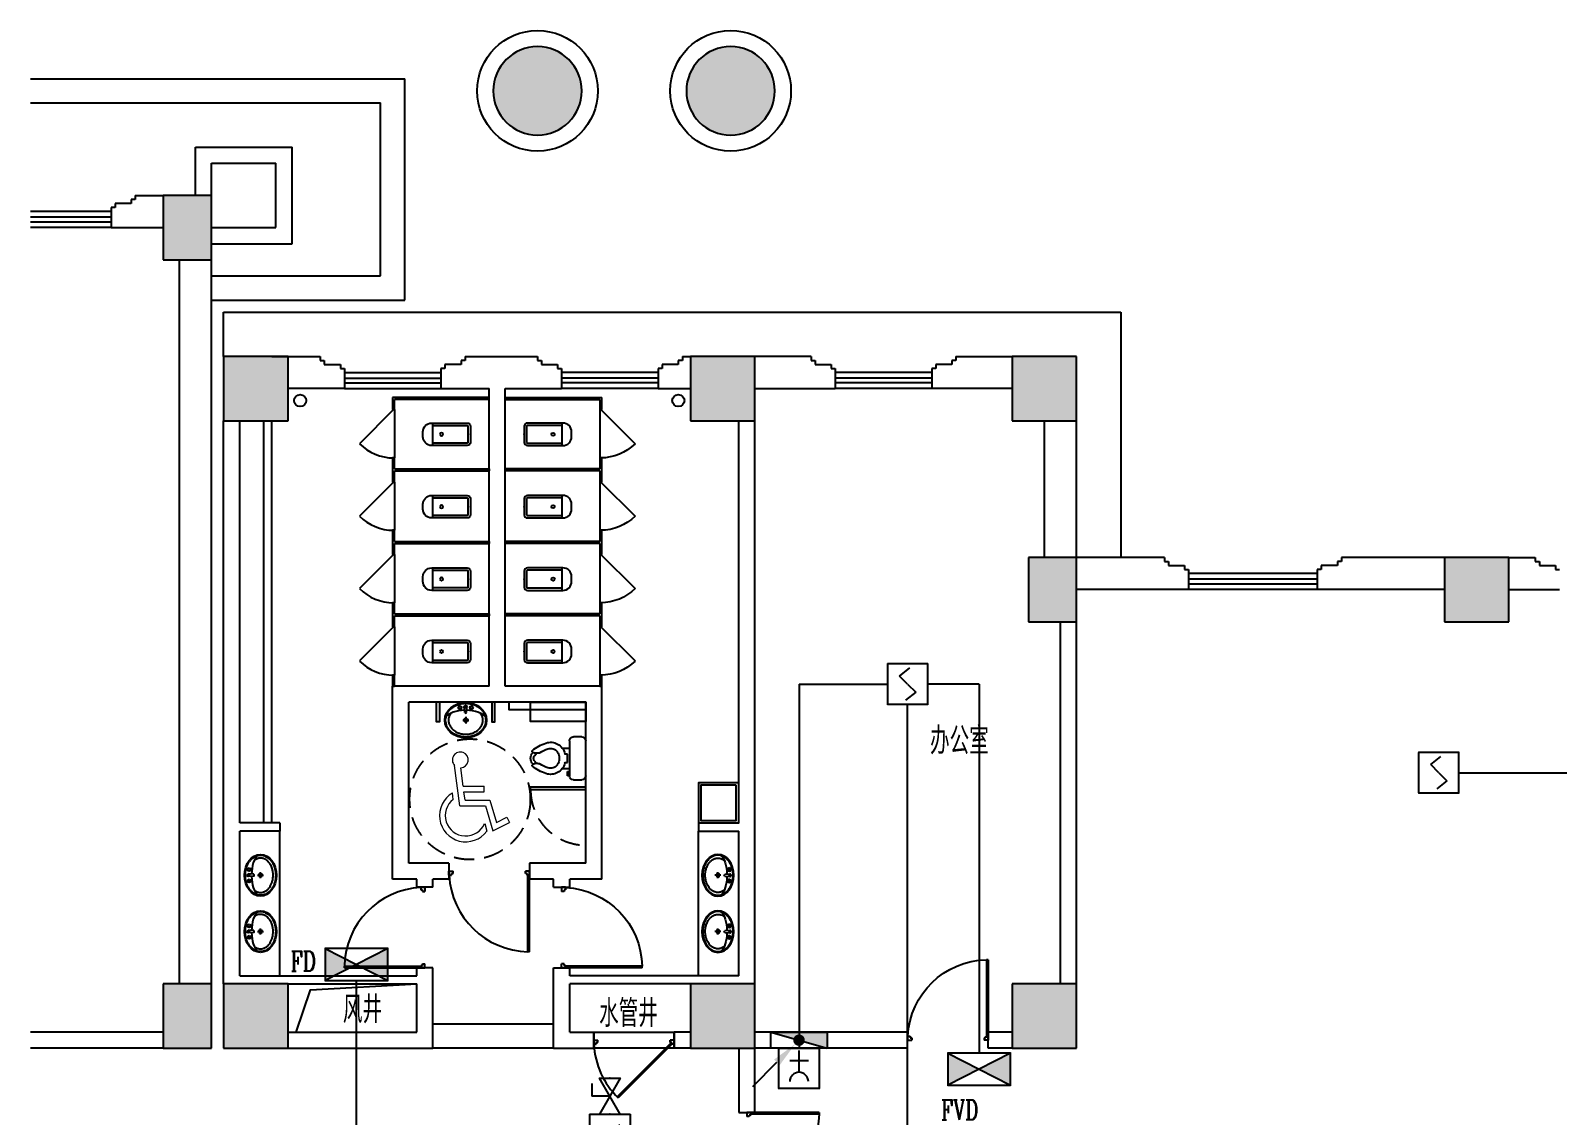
# Model space of a CAD drawing. Extents: x 190999 to 918899, y -200814 to 215286.
# Drawn here: x 686949 to 705924, y -107632 to -94146 of the extents above; entities that cross this region are included whole.
import ezdxf

# ---------------------------------------------------------------- set-up
doc = ezdxf.new("R2010")
doc.units = 0
doc.header["$LTSCALE"] = 1000
doc.header["$MEASUREMENT"] = 0
doc.linetypes.add('CONTINOUS', pattern=[0])
doc.linetypes.add('HIDDEN', pattern=[0.375, 0.25, -0.125])
for name, color, linetype in [('00-EQUIP', 3, 'Continuous'), ('00-LWIRE', 4, 'Continuous'), ('00-WIRE-4', 6, 'Continuous'), ('A-Lvtry', 250, 'Continuous'), ('A-卫生间', 250, 'Continuous'), ('A-墙线', 2, 'Continuous'), ('A-外包装修', 250, 'Continuous'), ('A-外窗', 145, 'Continuous'), ('A-门', 167, 'Continuous'), ('COLUMN', 2, 'Continuous'), ('EQUIP_消火栓', 1, 'Continuous'), ('PUB_HATCH', 250, 'Continuous'), ('房间名称', 7, 'Continuous'), ('暖通-风-说明', 3, 'Continuous'), ('洞口线', 165, 'Continuous'), ('雨水管', 151, 'Continuous')]:
    doc.layers.add(name, color=color, linetype=linetype)
doc.layers.add('1-3残疾人坐席', color=10, linetype='Continuous', lineweight=9)
doc.styles.add('_TCH_DIM', font='SIMPLEX', dxfattribs={"bigfont": 'GBCBIG'})
doc.styles.add('ATT', font='txt')
doc.styles.add('HZ-ZGBZ', font='romanc.shx', dxfattribs={"width": 0.65})
doc.styles.get("Standard").update_dxf_attribs({"font": 'simhei.ttf'})

# ---------------------------------------------------------------- blocks, each defined once
blk = doc.blocks.new('m1800')
at = {"layer": 'A-墙线'}
for p, q in [((-900, -100), (-900, 100)), ((900, -100), (900, 100))]:
    blk.add_line(p, q, dxfattribs=at)
at = {"layer": 'A-门'}
for p, q in [((-900, 900), (-900, 0)), ((-900, 900), (-880, 900)), ((-880, 900), (-880, 50)), ((880, 900), (880, 50)), ((900, 900), (880, 900)), ((900, 900), (900, 0)), ((-900, 50), (-870, 50)), ((-900, 0), (-850, 0)), ((-870, 50), (-870, 30)), ((-870, 30), (-850, 30)), ((-850, 30), (-850, 0)), ((850, 30), (850, 0)), ((870, 30), (850, 30)), ((900, 0), (850, 0)), ((870, 50), (870, 30)), ((900, 50), (870, 50))]:
    blk.add_line(p, q, dxfattribs=at)
for centre, start, end in [((-900, 0), 0, 88.7267), ((900, 0), 91.2733, 180)]:
    blk.add_arc(centre, 900, start, end, dxfattribs=at)
blk = doc.blocks.new('m1000')
at = {"layer": 'A-墙线'}
for p, q in [((0, 0), (0, 200)), ((1000, 0), (1000, 200))]:
    blk.add_line(p, q, dxfattribs=at)
at = {"layer": 'A-门'}
for p, q in [((0, 1100), (0, 100)), ((0, 1100), (20, 1100)), ((20, 1100), (20, 150)), ((0, 150), (30, 150)), ((0, 100), (50, 100)), ((30, 150), (30, 130)), ((30, 130), (50, 130)), ((50, 130), (50, 100)), ((950, 130), (950, 100)), ((970, 130), (950, 130)), ((1000, 100), (950, 100)), ((970, 150), (970, 130)), ((1000, 150), (970, 150)), ((1000, 150), (1000, 100))]:
    blk.add_line(p, q, dxfattribs=at)
blk.add_arc((0, 100), 1000, 2.866, 88.854, dxfattribs=at)
blk = doc.blocks.new('15PTOI06')
at = {"color": 0, "linetype": 'ByBlock'}
for p, q in [((0, -8.5), (0, 8.5)), ((2, 10.5), (6, 10.5)), ((8, 8.5), (8, -8.5)), ((11.5, 5), (8, 5)), ((9, 2), (9.765178, 2)), ((9, -2), (9, 2)), ((23.431562, 2.5), (24.727861, 2.5)), ((24.931034, 1.327586), (24.062054, 2.5)), ((11.5, -5), (8, -5)), ((9, -6.5), (8.5, -6.5)), ((8.5, -6.5), (8.5, -8)), ((9.765178, -2), (9, -2)), ((9, -8.5), (9, -6.5)), ((23.431562, -2.5), (24.690476, -2.5)), ((24.931034, -1.327586), (24.062054, -2.5)), ((6, -10.5), (2, -10.5)), ((8.5, -8), (8, -8)), ((8, -8.5), (9, -8.5))]:
    blk.add_line(p, q, dxfattribs=at)
for centre, radius, start, end in [((2, 8.5), 2, 90, 180), ((6, 8.5), 2, 0, 90), ((17.25, 0.65), 7.210062, 71.816347, 166.116636), ((12, -13.75), 22.534695, 51.265418, 70.559965), ((9.765178, 2.5), 0.5, 270, 346.116636), ((19.118098, 0), 6.118098, 147.797266, 212.202734), ((17.25, 0.65), 4.210062, 71.816347, 142.891702), ((12, -13.75), 19.534695, 57.937508, 70.559965), ((23.431562, 4.5), 2, 237.937508, 270), ((24.727861, 4.5), 2, 270, 314.939898), ((23.666667, 0), 1.833333, 313.602819, 46.397181), ((23.166667, 0), 3.833333, 313.602819, 46.397181), ((25.787408, 3.438228), 0.5, 314.939898, 51.265418), ((9.765178, -2.5), 0.5, 13.883364, 90), ((17.25, -0.65), 7.210062, 193.883364, 288.183653), ((17.25, -0.65), 4.210062, 217.108298, 288.183653), ((12, 13.75), 19.534695, 289.440035, 302.062492), ((12, 13.75), 22.534695, 289.440035, 308.665009), ((23.431562, -4.5), 2, 90, 122.062492), ((24.690476, -4.5), 2, 44.162471, 90), ((25.766527, -3.454957), 0.5, 308.665009, 44.162471), ((2, -8.5), 2, 180, 270), ((6, -8.5), 2, 270, 0)]:
    blk.add_arc(centre, radius, start, end, dxfattribs=at)
at = {"color": 0, "linetype": 'ByBlock', "style": 'ATT'}
for tag, p, flags in [('ITEM', (0, -19.5), 3), ('ROOM_NUMBER', (0, -28.5), 1)]:
    blk.add_attdef(tag, p, '', height=6, dxfattribs=dict(at, flags=flags))
blk = doc.blocks.new('$lvtry$00000173')
for p, q in [((-12, -126, 0), (-17, -51, 0)), ((0, -178, 0), (0, -261, 0)), ((10, -126, 0), (14, -51, 0)), ((-37, -220, 0), (38, -220, 0))]:
    blk.add_line(p, q)
for centre, radius in [((-71, -63, 0), 20.6), ((-71, -63, 0), 15.6), ((-1, -51, 0), 15.8), ((71, -63, 0), 20.6), ((71, -63, 0), 15.6), ((0, -220, 0), 23.4)]:
    blk.add_circle(centre, radius)
blk.add_arc((-1, -118, 0), 13.9, 215.486, 324.514)
blk.add_ellipse((0, -220, 0), major_axis=(-259, 0), ratio=0.848663)
for start_param, end_param in [(4.764585, 5.931457), (3.493317, 4.671733)]:
    blk.add_ellipse((0, -216, 0), major_axis=(-259, 0), ratio=0.459125, start_param=start_param, end_param=end_param)
for points, knots in [([(-249, -220, 0), (-249, -227, 0), (-249, -234, 0), (-246, -254, 0), (-243, -266, 0), (-236, -289, 0), (-231, -300, 0), (-218, -322, 0), (-211, -332, 0), (-194, -352, 0), (-185, -361, 0), (-164, -378, 0), (-153, -386, 0), (-129, -400, 0), (-116, -406, 0), (-90, -416, 0), (-76, -420, 0), (-48, -426, 0), (-34, -428, 0), (-5, -430, 0), (9, -430, 0), (38, -427, 0), (52, -425, 0), (80, -419, 0), (94, -414, 0), (120, -404, 0), (133, -398, 0), (156, -384, 0), (167, -376, 0), (187, -359, 0), (197, -349, 0), (213, -329, 0), (220, -319, 0), (232, -297, 0), (237, -285, 0), (244, -262, 0), (247, -250, 0), (249, -226, 0), (249, -214, 0), (247, -190, 0), (245, -178, 0), (237, -155, 0), (232, -144, 0), (221, -122, 0), (213, -111, 0), (197, -91, 0), (188, -82, 0), (168, -64, 0), (157, -56, 0), (133, -42, 0), (121, -36, 0), (95, -25, 0), (81, -21, 0), (53, -15, 0), (39, -12, 0), (10, -10, 0), (-4, -10, 0), (-33, -11, 0), (-47, -13, 0), (-75, -19, 0), (-89, -24, 0), (-115, -34, 0), (-128, -40, 0), (-152, -53, 0), (-163, -61, 0), (-184, -78, 0), (-193, -87, 0), (-210, -107, 0), (-218, -117, 0), (-230, -139, 0), (-235, -150, 0), (-243, -173, 0), (-246, -185, 0), (-249, -205, 0), (-249, -212, 0), (-249, -220, 0)], [0, 0, 0, 0, 0.105369, 0.105369, 0.278747, 0.278747, 0.452125, 0.452125, 0.625504, 0.625504, 0.798882, 0.798882, 0.97226, 0.97226, 1.145639, 1.145639, 1.319017, 1.319017, 1.492395, 1.492395, 1.665774, 1.665774, 1.839152, 1.839152, 2.01253, 2.01253, 2.185909, 2.185909, 2.359287, 2.359287, 2.532665, 2.532665, 2.706044, 2.706044, 2.879422, 2.879422, 3.0528, 3.0528, 3.226179, 3.226179, 3.399557, 3.399557, 3.572935, 3.572935, 3.746313, 3.746313, 3.919692, 3.919692, 4.09307, 4.09307, 4.266448, 4.266448, 4.439827, 4.439827, 4.613205, 4.613205, 4.786583, 4.786583, 4.959962, 4.959962, 5.13334, 5.13334, 5.306718, 5.306718, 5.480097, 5.480097, 5.653475, 5.653475, 5.826853, 5.826853, 6.000232, 6.000232, 6.17361, 6.17361, 6.283185, 6.283185, 6.283185, 6.283185]), ([(-185, -132, 0), (-187, -134, 0), (-188, -136, 0), (-193, -144, 0), (-196, -150, 0), (-202, -163, 0), (-205, -169, 0), (-209, -181, 0), (-210, -188, 0), (-213, -200, 0), (-214, -206, 0), (-214, -215, 0), (-214, -217, 0), (-214, -220, 0), (-214, -226, 0), (-214, -233, 0), (-212, -247, 0), (-210, -255, 0), (-206, -268, 0), (-204, -273, 0), (-200, -282, 0), (-197, -287, 0), (-191, -299, 0), (-187, -305, 0), (-178, -317, 0), (-173, -323, 0), (-162, -333, 0), (-158, -338, 0), (-145, -348, 0), (-137, -354, 0), (-123, -363, 0), (-118, -366, 0), (-107, -371, 0), (-101, -374, 0), (-89, -379, 0), (-83, -381, 0), (-71, -385, 0), (-64, -387, 0), (-49, -390, 0), (-40, -392, 0), (-22, -394, 0), (-13, -394, 0), (5, -395, 0), (14, -394, 0), (32, -393, 0), (41, -392, 0), (58, -388, 0), (66, -386, 0), (81, -382, 0), (89, -379, 0), (104, -373, 0), (111, -369, 0), (125, -362, 0), (132, -358, 0), (144, -349, 0), (150, -344, 0), (162, -334, 0), (167, -329, 0), (177, -318, 0), (181, -313, 0), (189, -302, 0), (192, -297, 0), (199, -285, 0), (202, -278, 0), (207, -265, 0), (209, -259, 0), (211, -247, 0), (212, -242, 0), (214, -228, 0), (214, -220, 0), (213, -207, 0), (213, -201, 0), (211, -190, 0), (210, -184, 0), (205, -168, 0), (200, -157, 0), (191, -142, 0), (188, -137, 0), (185, -132, 0)], [5.740897, 5.740897, 5.740897, 5.740897, 5.780874, 5.780874, 5.896829, 5.896829, 6.012784, 6.012784, 6.128739, 6.128739, 6.240697, 6.240697, 6.283185, 6.283185, 6.283185, 6.399826, 6.399826, 6.5409, 6.5409, 6.634, 6.634, 6.7271, 6.7271, 6.852188, 6.852188, 6.977276, 6.977276, 7.077377, 7.077377, 7.229977, 7.229977, 7.317389, 7.317389, 7.404801, 7.404801, 7.497094, 7.497094, 7.589386, 7.589386, 7.712334, 7.712334, 7.835281, 7.835281, 7.958228, 7.958228, 8.081175, 8.081175, 8.194983, 8.194983, 8.30879, 8.30879, 8.422598, 8.422598, 8.537599, 8.537599, 8.6526, 8.6526, 8.767602, 8.767602, 8.884432, 8.884432, 8.982435, 8.982435, 9.119467, 9.119467, 9.224191, 9.224191, 9.328914, 9.328914, 9.470087, 9.470087, 9.571187, 9.571187, 9.672288, 9.672288, 9.874489, 9.874489, 9.967059, 9.967059, 9.967059, 9.967059])]:
    blk.add_open_spline(points, degree=3, knots=knots)
blk.add_point((-1, -51, 0))
blk = doc.blocks.new('wza')
at = {"layer": '1-3残疾人坐席', "linetype": 'CONTINOUS'}
for p, q in [((0, 0), (-66, 501)), ((40, 245), (10, 473)), ((40, 245), (302, 245)), ((302, 173), (302, 245)), ((-83, 80), (-94, 160)), ((0, 0), (318, 0)), ((63, 72), (50, 173)), ((50, 173), (302, 173)), ((63, 72), (372, 72)), ((372, 72), (452, -206)), ((318, 0), (407, -309)), ((452, -206), (583, -140)), ((583, -140), (615, -205)), ((307, -220), (334, -315)), ((407, -309), (615, -205))]:
    blk.add_line(p, q, dxfattribs=at)
for centre, radius, start, end in [((4, 570), 98.4, 273.7427, 224.6237), ((72, -121), 326, 120.5826, 323.3889), ((72, -121), 254, 127.7051, 337.0637)]:
    blk.add_arc(centre, radius, start, end, dxfattribs=at)
blk = doc.blocks.new('手盆')
at = {"layer": 'A-卫生间'}
for p, q in [((113, 12), (46, 16)), ((160, 0), (235, 0)), ((198, -37), (198, 38)), ((113, -11), (46, -16))]:
    blk.add_line(p, q, dxfattribs=at)
for centre, major_axis, ratio, start_param, end_param in [((198, 0), (0, 259), 0.763797, 3.141593, 9.424778), ((194, 0), (0, 259), 0.413212, 0.351725, 1.519021), ((106, 0), (0, 13.9), 0.9, 3.760941, 5.663837), ((194, 0), (0, 259), 0.413212, 1.620217, 2.789865)]:
    blk.add_ellipse(centre, major_axis=major_axis, ratio=ratio, start_param=start_param, end_param=end_param, dxfattribs=at)
for centre, major_axis in [((46, 0), (0, 15.8)), ((56, 71), (0, 20.6)), ((56, 71), (0, 15.6)), ((198, 0), (0, 23.4)), ((56, -71), (0, 20.6)), ((56, -71), (0, 15.6))]:
    blk.add_ellipse(centre, major_axis=major_axis, ratio=0.9, dxfattribs=at)
for points, knots in [([(198, -249), (204, -249), (211, -249), (228, -246), (239, -243), (260, -236), (270, -231), (290, -218), (299, -211), (317, -194), (325, -185), (340, -164), (347, -153), (360, -129), (365, -116), (374, -90), (378, -76), (383, -48), (385, -34), (387, -5), (387, 9), (385, 38), (383, 52), (377, 80), (373, 94), (364, 120), (358, 133), (345, 156), (338, 167), (323, 187), (314, 197), (296, 213), (287, 220), (267, 232), (257, 237), (236, 244), (225, 247), (204, 249), (193, 249), (171, 247), (161, 245), (140, 237), (129, 232), (110, 221), (100, 213), (82, 197), (74, 188), (58, 168), (51, 157), (38, 133), (32, 121), (23, 95), (19, 81), (13, 53), (11, 39), (9, 10), (9, -4), (10, -33), (12, -47), (18, -75), (21, -89), (30, -115), (36, -128), (48, -152), (55, -163), (70, -184), (78, -193), (96, -210), (105, -218), (125, -230), (135, -235), (156, -243), (167, -246), (184, -249), (191, -249), (198, -249)], [0, 0, 0, 0, 0.105369, 0.105369, 0.278747, 0.278747, 0.452125, 0.452125, 0.625504, 0.625504, 0.798882, 0.798882, 0.97226, 0.97226, 1.145639, 1.145639, 1.319017, 1.319017, 1.492395, 1.492395, 1.665774, 1.665774, 1.839152, 1.839152, 2.01253, 2.01253, 2.185909, 2.185909, 2.359287, 2.359287, 2.532665, 2.532665, 2.706044, 2.706044, 2.879422, 2.879422, 3.0528, 3.0528, 3.226179, 3.226179, 3.399557, 3.399557, 3.572935, 3.572935, 3.746313, 3.746313, 3.919692, 3.919692, 4.09307, 4.09307, 4.266448, 4.266448, 4.439827, 4.439827, 4.613205, 4.613205, 4.786583, 4.786583, 4.959962, 4.959962, 5.13334, 5.13334, 5.306718, 5.306718, 5.480097, 5.480097, 5.653475, 5.653475, 5.826853, 5.826853, 6.000232, 6.000232, 6.17361, 6.17361, 6.283185, 6.283185, 6.283185, 6.283185]), ([(119, -185), (121, -187), (123, -188), (130, -193), (135, -196), (146, -202), (152, -205), (163, -209), (169, -210), (180, -213), (186, -214), (194, -214), (196, -214), (198, -214), (204, -214), (209, -214), (222, -212), (229, -210), (241, -206), (245, -204), (254, -200), (259, -197), (269, -191), (275, -187), (286, -178), (291, -173), (300, -162), (304, -158), (314, -145), (319, -137), (327, -123), (329, -118), (334, -107), (336, -101), (341, -89), (343, -83), (346, -71), (348, -64), (351, -49), (352, -40), (354, -22), (355, -13), (355, 5), (355, 14), (354, 32), (352, 41), (349, 58), (348, 66), (343, 81), (341, 89), (335, 104), (332, 111), (326, 125), (322, 132), (314, 144), (310, 150), (301, 162), (296, 167), (287, 177), (281, 181), (272, 189), (267, 192), (256, 199), (250, 202), (238, 207), (233, 209), (223, 211), (217, 212), (205, 214), (198, 214), (186, 213), (181, 213), (171, 211), (166, 210), (151, 205), (141, 200), (128, 191), (123, 188), (119, 185)], [5.740897, 5.740897, 5.740897, 5.740897, 5.780874, 5.780874, 5.896829, 5.896829, 6.012784, 6.012784, 6.128739, 6.128739, 6.240697, 6.240697, 6.283185, 6.283185, 6.283185, 6.399826, 6.399826, 6.5409, 6.5409, 6.634, 6.634, 6.7271, 6.7271, 6.852188, 6.852188, 6.977276, 6.977276, 7.077377, 7.077377, 7.229977, 7.229977, 7.317389, 7.317389, 7.404801, 7.404801, 7.497094, 7.497094, 7.589386, 7.589386, 7.712334, 7.712334, 7.835281, 7.835281, 7.958228, 7.958228, 8.081175, 8.081175, 8.194983, 8.194983, 8.30879, 8.30879, 8.422598, 8.422598, 8.537599, 8.537599, 8.6526, 8.6526, 8.767602, 8.767602, 8.884432, 8.884432, 8.982435, 8.982435, 9.119467, 9.119467, 9.224191, 9.224191, 9.328914, 9.328914, 9.470087, 9.470087, 9.571187, 9.571187, 9.672288, 9.672288, 9.874489, 9.874489, 9.967059, 9.967059, 9.967059, 9.967059])]:
    blk.add_open_spline(points, degree=3, knots=knots, dxfattribs=at)
blk.add_point((46, 0), dxfattribs=at)
blk = doc.blocks.new('bfm01')
at = {"layer": 'A-墙线'}
for p, q in [((-200, 0), (0, 0)), ((-200, -1000), (0, -1000))]:
    blk.add_line(p, q, dxfattribs=at)
at = {"layer": 'A-门'}
for p, q in [((-200, -1000), (-200, 0)), ((-100, 0), (-100, -50)), ((-70, -50), (-100, -50)), ((-50, -30), (-70, -30)), ((-70, -30), (-70, -50)), ((-64, -44), (-50, -30)), ((-64, -44), (603, -711)), ((-50, 0), (-50, -30)), ((-50, -30), (617, -697)), ((0, 0), (0, -1000)), ((-70, -950), (-100, -950)), ((-100, -1000), (-100, -950)), ((-50, -1000), (-100, -1000)), ((-70, -970), (-70, -950)), ((-50, -970), (-70, -970)), ((-50, -1000), (-50, -970))]:
    blk.add_line(p, q, dxfattribs=at)
blk.add_arc((-100, 0), 1000, 272.866, 315.8103, dxfattribs=at)
blk = doc.blocks.new('$TwtSys$00000434')
for p, q in [((-0.5, 0.5), (-0.5, -0.5)), ((-0.5, -0.5), (0.5, 0.5)), ((0.5, 0.5), (-0.5, 0.5)), ((0.5, -0.5), (0.5, 0.5)), ((-0.5, -0.5), (0.5, -0.5))]:
    blk.add_line(p, q)
blk.add_solid([(0.5, -0.5), (0.5, 0.5), (-0.5, -0.5)])
blk = doc.blocks.new('$lvtry$00000200')
for p, q in [((-140, -40, 0), (-140, -480, 0)), ((-110, -40, 0), (-110, -470, 0)), ((100, 0, 0), (-100, 0, 0)), ((100, -30, 0), (-100, -30, 0)), ((110, -470, 0), (110, -40, 0)), ((140, -480, 0), (140, -40, 0)), ((140, -470, 0), (-140, -470, 0)), ((-30, -590, 0), (30, -590, 0))]:
    blk.add_line(p, q)
blk.add_circle((0, -359, 0), 20)
for centre, radius, start, end in [((-100, -40, 0), 40, 90, 180), ((-100, -40, 0), 10, 90, 180), ((100, -40, 0), 40, 0, 90), ((100, -40, 0), 10, 0, 90), ((-30, -480, 0), 110, 180, 270), ((30, -480, 0), 110, 270, 0)]:
    blk.add_arc(centre, radius, start, end)
blk.add_point((0, 0))
blk = doc.blocks.new('$DorLib2D$00000114')
at = {"color": 0}
blk.add_line((0.5, 0), (-0.207, 0.707), dxfattribs=at)
blk.add_arc((0.5, 0), 1, 135, 180, dxfattribs=at)
blk = doc.blocks.new('_LINKPT1')
at = {"color": 0}
blk.add_line((0, 0), (0, 0), dxfattribs=at)
blk = doc.blocks.new('3S1KCGW2')
for p, q in [((0.5, 0.5), (-0.5, 0.5)), ((-0.5, 0.5), (-0.5, -0.5)), ((-0.2, 0.2), (0.05, 0.4)), ((0.5, -0.5), (0.5, 0.5)), ((0, 0), (-0.2, 0.2)), ((0, 0), (0.2, -0.2)), ((0.2, -0.2), (-0.05, -0.4)), ((-0.5, -0.5), (0.5, -0.5))]:
    blk.add_line(p, q)
at = {"const_width": 0.04, "flags": 128}
blk.add_lwpolyline([(-0.5, -0.5), (-0.5, 0.5), (0.5, 0.5), (0.5, -0.5)], close=True, dxfattribs=at)
at = {"xscale": 0.002, "yscale": 0.002, "zscale": 0.002}
for p in [(0, 0.5), (-0.5, 0), (0.5, 0), (0, -0.5)]:
    blk.add_blockref('_LINKPT1', p, dxfattribs=at)
at = {"flags": 9}
blk.add_attdef('A', (0, 0), '', height=0.00002, dxfattribs=at)
blk = doc.blocks.new('J62IR8YJ')
for p, q in [((-0.5, 1), (0.5, 1)), ((-0.5, 0), (-0.5, 1)), ((0.5, 1), (0.5, 0)), ((0, 0.598), (0, 0.06)), ((0.5, 0), (-0.5, 0)), ((-0.231, 0.312), (0.231, 0.312))]:
    blk.add_line(p, q)
at = {"const_width": 0.04, "flags": 128}
blk.add_lwpolyline([(-0.5, 0), (-0.5, 1), (0.5, 1), (0.5, 0)], close=True, dxfattribs=at)
blk.add_arc((0, 0.829), 0.231, 180, 0)
at = {"xscale": 0.002, "yscale": 0.00200000000000955, "zscale": 0.002}
for p in [(0, 1), (-0.5, 0.5), (0.5, 0.5), (0, 0)]:
    blk.add_blockref('_LINKPT1', p, dxfattribs=at)
at = {"flags": 9}
blk.add_attdef('A', (0, 0), '', height=0.00002, dxfattribs=at)
blk = doc.blocks.new('6H2KALM6')
for p, q in [((-0.78, 0.4), (0.78, -0.4)), ((0.78, 0.4), (-0.78, -0.4)), ((0.78, 0.4), (-0.78, 0.4)), ((-0.78, 0.4), (-0.78, -0.4)), ((0.78, -0.4), (0.78, 0.4)), ((-0.78, -0.4), (0.78, -0.4))]:
    blk.add_line(p, q)
at = {"const_width": 0.04}
blk.add_lwpolyline([(-0.78, 0.4), (-0.78, -0.4), (0.78, -0.4), (0.78, 0.4)], close=True, dxfattribs=at)
for points in [[(-0.78, 0.4), (0, 0), (-0.78, -0.4)], [(0.78, 0.4), (0, 0), (0.78, -0.4)]]:
    blk.add_solid(points)
at = {"xscale": 0.002, "yscale": 0.002, "zscale": 0.002}
for p in [(0, 0.4), (-0.78, 0), (0.78, 0), (0, -0.4)]:
    blk.add_blockref('_LINKPT1', p, dxfattribs=at)
at = {"flags": 9}
blk.add_attdef('A', (0, 0), '', height=0.00002, dxfattribs=at)
blk = doc.blocks.new('$VALVE$00000437')
for p in [(0, 0), (87, 124)]:
    blk.add_line(p, (0, 124))
blk.add_lwpolyline([(-125, -72), (125, 72), (125, -72), (-125, 72)], close=True)
for p in [(-125, 0), (125, 0)]:
    blk.add_point(p)
blk = doc.blocks.new('3S2OQ2I8')
for p, q in [((-0.5, 0.5), (0.5, 0.5)), ((-0.5, -0.5), (-0.5, 0.5)), ((0.5, 0.5), (0.5, -0.5)), ((-0.25, -0.25), (0.25, 0.25)), ((0.5, -0.5), (-0.5, -0.5))]:
    blk.add_line(p, q)
at = {"const_width": 0.04, "flags": 128}
blk.add_lwpolyline([(-0.5, -0.5), (-0.5, 0.5), (0.5, 0.5), (0.5, -0.5)], close=True, dxfattribs=at)
blk.add_solid([(0.25, 0.25), (0.021, 0.097), (0.097, 0.029)])
at = {"xscale": 0.002, "yscale": 0.002, "zscale": 0.002}
for p in [(0, 0.5), (-0.5, 0), (0.5, 0), (0, -0.5)]:
    blk.add_blockref('_LINKPT1', p, dxfattribs=at)
at = {"flags": 9}
blk.add_attdef('A', (0, 0), '', height=0.00002, dxfattribs=at)
blk = doc.blocks.new('_WRLD10L')
for p, q in [((1.15, 1.15), (0.55, 0.55)), ((0.104, 0.104), (0.104, 0.104)), ((-0.104, -0.104), (-0.104, -0.104))]:
    blk.add_line(p, q)
at = {"const_width": 0.142}
blk.add_lwpolyline([(-0.071, 0, 1), (0.071, 0, 1)], format="xyb", close=True, dxfattribs=at)
blk.add_solid([(0.62, 0.48), (0.48, 0.62), (0.1, 0.1)])
at = {"width": 0.8, "flags": 9}
blk.add_attdef('A', (0, 0), '', height=0.00002, dxfattribs=at)

msp = doc.modelspace()

# ---------------------------------------------------------------- hatches: boundary and pattern name
at = {"layer": 'PUB_HATCH'}
for points in [[(692698.5, -94896.3, 1), (693798.5, -94896.3, 1)], [(696198.5, -94896.3, 1), (695098.5, -94896.3, 1)], [(689198.5, -96996.3), (689198.5, -96196.3), (688598.5, -96196.3), (688598.5, -96996.3)], [(690148.5, -98996.3), (690148.5, -98196.3), (689348.5, -98196.3), (689348.5, -98996.3)], [(695948.5, -98996.3), (695948.5, -98196.3), (695148.5, -98196.3), (695148.5, -98996.3)], [(699948.5, -98996.3), (699948.5, -98196.3), (699148.5, -98196.3), (699148.5, -98996.3)], [(699948.5, -101496.3), (699948.5, -100696.3), (699348.5, -100696.3), (699348.5, -101496.3)], [(705320.6, -101496.3), (705320.6, -100696.3), (704520.6, -100696.3), (704520.6, -101496.3)], [(689198.5, -106796.3), (689198.5, -105996.3), (688598.5, -105996.3), (688598.5, -106796.3)], [(690148.5, -106796.3), (690148.5, -105996.3), (689348.5, -105996.3), (689348.5, -106796.3)], [(695948.5, -106796.3), (695948.5, -105996.3), (695148.5, -105996.3), (695148.5, -106796.3)], [(699948.5, -106796.3), (699948.5, -105996.3), (699148.5, -105996.3), (699148.5, -106796.3)]]:
    msp.add_hatch(color=256, dxfattribs=at).paths.add_polyline_path(points)

# ---------------------------------------------------------------- linework, layer by layer
at = {"layer": '00-WIRE-4'}
for p, q in [((696498.8, -102270), (696498.8, -106796.3)), ((696498.8, -102270), (697598.5, -102270)), ((698736.9, -102270), (698098.5, -102270)), ((698736.9, -102270), (698736.9, -106855.7)), ((697848.5, -111046.3), (697848.5, -102520)), ((704698.5, -103371.3), (712798.5, -103371.3)), ((690998.5, -108246.3), (690998.5, -105956))]:
    msp.add_line(p, q, dxfattribs=at)
at = {"layer": 'A-Lvtry'}
for points in [[(692032, -102496.3), (692032, -102741.1), (691992, -102741.1), (691992, -102496.3)], [(692680.2, -102496.3), (692680.2, -102741.1), (692720.2, -102741.1), (692720.2, -102496.3)], [(693848.5, -102736.3), (693162.7, -102736.3), (693162.7, -102496.3), (693848.5, -102496.3), (693848.5, -102736.3)], [(693848.5, -103586.3), (693162.7, -103586.3), (693162.7, -103546.3), (693848.5, -103546.3)]]:
    msp.add_lwpolyline(points, dxfattribs=at)
msp.add_lwpolyline([(692893.7, -102496.3), (692893.7, -102586.3), (693543.7, -102586.3, -0.0066002), (693848.5, -102586.2, 0.0135277)], format="xyb", dxfattribs=at)
at = {"layer": 'A-Lvtry', "linetype": 'HIDDEN'}
msp.add_circle((692409.4, -103701.7), 750, dxfattribs=at)
msp.add_arc((693848.5, -103586.3), 685.8, 179.99982, 270, dxfattribs=at)
at = {"layer": 'A-卫生间'}
for p, q in [((692648.5, -98708.8), (691448.5, -98708.8)), ((691448.5, -98708.8), (691448.5, -98858.8)), ((691448.5, -98858.8), (691473.5, -98858.8)), ((692648.5, -98733.8), (691473.5, -98733.8)), ((691473.5, -98858.8), (691473.5, -98733.8)), ((692648.5, -98733.8), (692648.5, -98708.8)), ((692848.5, -98708.8), (694048.5, -98708.8)), ((692848.5, -98708.8), (692848.5, -98733.8)), ((692848.5, -98733.8), (694023.5, -98733.8)), ((694023.5, -98733.8), (694023.5, -98858.8)), ((694023.5, -98858.8), (694048.5, -98858.8)), ((694048.5, -98858.8), (694048.5, -98708.8)), ((689848.5, -103996.3), (689848.5, -98996.3)), ((689948.5, -103996.3), (689948.5, -98996.3)), ((691473.5, -99458.8), (691448.5, -99458.8)), ((691448.5, -99458.8), (691448.5, -99596.3)), ((691448.5, -99596.3), (691448.5, -99758.8)), ((691473.5, -99596.3), (691473.5, -99458.8)), ((691473.5, -99596.3), (692648.5, -99596.3)), ((692648.5, -99596.3), (692648.5, -99621.3)), ((694023.5, -99596.3), (692848.5, -99596.3)), ((692848.5, -99621.3), (692848.5, -99596.3)), ((694048.5, -99458.8), (694023.5, -99458.8)), ((694023.5, -99458.8), (694023.5, -99596.3)), ((694048.5, -99596.3), (694048.5, -99458.8)), ((694048.5, -99758.8), (694048.5, -99596.3)), ((691448.5, -99758.8), (691473.5, -99758.8)), ((691473.5, -99621.3), (692648.5, -99621.3)), ((691473.5, -99758.8), (691473.5, -99621.3)), ((694023.5, -99621.3), (692848.5, -99621.3)), ((694023.5, -99621.3), (694023.5, -99758.8)), ((694023.5, -99758.8), (694048.5, -99758.8)), ((691473.5, -100358.8), (691448.5, -100358.8)), ((691448.5, -100358.8), (691448.5, -100496.3)), ((691473.5, -100496.3), (691473.5, -100358.8)), ((694048.5, -100358.8), (694023.5, -100358.8)), ((694023.5, -100358.8), (694023.5, -100496.3)), ((694048.5, -100496.3), (694048.5, -100358.8)), ((691448.5, -100496.3), (691448.5, -100658.8)), ((691473.5, -100496.3), (692648.5, -100496.3)), ((691473.5, -100521.3), (692648.5, -100521.3)), ((691473.5, -100658.8), (691473.5, -100521.3)), ((692648.5, -100496.3), (692648.5, -100521.3)), ((694023.5, -100496.3), (692848.5, -100496.3)), ((692848.5, -100521.3), (692848.5, -100496.3)), ((694023.5, -100521.3), (692848.5, -100521.3)), ((694023.5, -100521.3), (694023.5, -100658.8)), ((694048.5, -100658.8), (694048.5, -100496.3)), ((691448.5, -100658.8), (691473.5, -100658.8)), ((694023.5, -100658.8), (694048.5, -100658.8)), ((691473.5, -101258.8), (691448.5, -101258.8)), ((691448.5, -101258.8), (691448.5, -101396.3)), ((691473.5, -101396.3), (691473.5, -101258.8)), ((694048.5, -101258.8), (694023.5, -101258.8)), ((694023.5, -101258.8), (694023.5, -101396.3)), ((694048.5, -101396.3), (694048.5, -101258.8)), ((691448.5, -101396.3), (691448.5, -101558.8)), ((691473.5, -101396.3), (692648.5, -101396.3)), ((691473.5, -101421.3), (692648.5, -101421.3)), ((691473.5, -101558.8), (691473.5, -101421.3)), ((692648.5, -101396.3), (692648.5, -101421.3)), ((694023.5, -101396.3), (692848.5, -101396.3)), ((692848.5, -101421.3), (692848.5, -101396.3)), ((694023.5, -101421.3), (692848.5, -101421.3)), ((694023.5, -101421.3), (694023.5, -101558.8)), ((694048.5, -101558.8), (694048.5, -101396.3)), ((691448.5, -101558.8), (691473.5, -101558.8)), ((694023.5, -101558.8), (694048.5, -101558.8)), ((691473.5, -102158.8), (691448.5, -102158.8)), ((691448.5, -102158.8), (691448.5, -102296.3)), ((691473.5, -102296.3), (691473.5, -102158.8)), ((694048.5, -102158.8), (694023.5, -102158.8)), ((694023.5, -102158.8), (694023.5, -102296.3)), ((694048.5, -102296.3), (694048.5, -102158.8)), ((691448.5, -102296.3), (691473.5, -102296.3)), ((694023.5, -102296.3), (694048.5, -102296.3)), ((690048.5, -105896.3), (690048.5, -104096.3)), ((695248.5, -105896.3), (695248.5, -104096.3)), ((693448.5, -106496.3), (691948.5, -106496.3)), ((693448.5, -106796.3), (691948.5, -106796.3))]:
    msp.add_line(p, q, dxfattribs=at)
for points in [[(692032, -102496.3), (692032, -102741.1), (691992, -102741.1), (691992, -102496.3)], [(692680.2, -102496.3), (692680.2, -102741.1), (692720.2, -102741.1), (692720.2, -102496.3)], [(693848.5, -102736.3), (693162.7, -102736.3), (693162.7, -102496.3), (693848.5, -102496.3), (693848.5, -102736.3)], [(693848.5, -103586.3), (693162.7, -103586.3), (693162.7, -103546.3), (693848.5, -103546.3)]]:
    msp.add_lwpolyline(points, dxfattribs=at)
msp.add_lwpolyline([(692893.7, -102496.3), (692893.7, -102586.3), (693543.7, -102586.3, -0.0066002), (693848.5, -102586.2, 0.0135277)], format="xyb", dxfattribs=at)
for points in [[(695748.5, -103496.3), (695248.5, -103496.3), (695248.5, -103996.3), (695748.5, -103996.3)], [(695718.5, -103526.3), (695278.5, -103526.3), (695278.5, -103966.3), (695718.5, -103966.3)]]:
    msp.add_lwpolyline(points, close=True, dxfattribs=at)
at = {"layer": 'A-卫生间', "linetype": 'HIDDEN'}
msp.add_circle((692409.4, -103701.7), 750, dxfattribs=at)
msp.add_arc((693848.5, -103586.3), 685.8, 179.99982, 270, dxfattribs=at)
at = {"layer": 'A-墙线'}
for p, q in [((688998.5, -95596.3), (690198.5, -95596.3)), ((688998.5, -96196.3), (688998.5, -95596.3)), ((690198.5, -96796.3), (690198.5, -95596.3)), ((689198.5, -95796.3), (689998.5, -95796.3)), ((689198.5, -96196.3), (689198.5, -95796.3)), ((689998.5, -96596.3), (689998.5, -95796.3)), ((688248.5, -96196.3), (688598.5, -96196.3)), ((688248.5, -96196.3), (688248.5, -96246.3)), ((687998.5, -96346.3), (687948.5, -96346.3)), ((687948.5, -96346.3), (687948.5, -96596.3)), ((687998.5, -96296.3), (687998.5, -96346.3)), ((688198.5, -96296.3), (687998.5, -96296.3)), ((688198.5, -96246.3), (688198.5, -96296.3)), ((688248.5, -96246.3), (688198.5, -96246.3)), ((687948.5, -96596.3), (688598.5, -96596.3)), ((689198.5, -96596.3), (689998.5, -96596.3)), ((689198.5, -96796.3), (690198.5, -96796.3)), ((688798.5, -105996.3), (688798.5, -96996.3)), ((689198.5, -105996.3), (689198.5, -96996.3)), ((689948.5, -98196.3), (690548.5, -98196.3)), ((690548.5, -98196.3), (690548.5, -98246.3)), ((690548.5, -98246.3), (690598.5, -98246.3)), ((690598.5, -98246.3), (690598.5, -98296.3)), ((692298.5, -98246.3), (692298.5, -98296.3)), ((692348.5, -98246.3), (692298.5, -98246.3)), ((692348.5, -98196.3), (693248.5, -98196.3)), ((692348.5, -98196.3), (692348.5, -98246.3)), ((693248.5, -98196.3), (693248.5, -98246.3)), ((693248.5, -98246.3), (693298.5, -98246.3)), ((693298.5, -98246.3), (693298.5, -98296.3)), ((694998.5, -98246.3), (694998.5, -98296.3)), ((695048.5, -98246.3), (694998.5, -98246.3)), ((695048.5, -98196.3), (695148.5, -98196.3)), ((695048.5, -98196.3), (695048.5, -98246.3)), ((696648.5, -98196.3), (695948.5, -98196.3)), ((696648.5, -98196.3), (696648.5, -98246.3)), ((696648.5, -98246.3), (696698.5, -98246.3)), ((696698.5, -98246.3), (696698.5, -98296.3)), ((698398.5, -98246.3), (698398.5, -98296.3)), ((698448.5, -98246.3), (698398.5, -98246.3)), ((698448.5, -98196.3), (698448.5, -98246.3)), ((698448.5, -98196.3), (699148.5, -98196.3)), ((690598.5, -98296.3), (690798.5, -98296.3)), ((690798.5, -98296.3), (690798.5, -98346.3)), ((690798.5, -98346.3), (690848.5, -98346.3)), ((690848.5, -98346.3), (690848.5, -98596.3)), ((692098.5, -98346.3), (692048.5, -98346.3)), ((692048.5, -98346.3), (692048.5, -98596.3)), ((692098.5, -98296.3), (692098.5, -98346.3)), ((692298.5, -98296.3), (692098.5, -98296.3)), ((693298.5, -98296.3), (693498.5, -98296.3)), ((693498.5, -98296.3), (693498.5, -98346.3)), ((693498.5, -98346.3), (693548.5, -98346.3)), ((693548.5, -98346.3), (693548.5, -98596.3)), ((694798.5, -98346.3), (694748.5, -98346.3)), ((694748.5, -98346.3), (694748.5, -98596.3)), ((694798.5, -98296.3), (694798.5, -98346.3)), ((694998.5, -98296.3), (694798.5, -98296.3)), ((696698.5, -98296.3), (696898.5, -98296.3)), ((696898.5, -98296.3), (696898.5, -98346.3)), ((696898.5, -98346.3), (696948.5, -98346.3)), ((696948.5, -98346.3), (696948.5, -98596.3)), ((698198.5, -98346.3), (698148.5, -98346.3)), ((698148.5, -98346.3), (698148.5, -98596.3)), ((698198.5, -98296.3), (698198.5, -98346.3)), ((698398.5, -98296.3), (698198.5, -98296.3)), ((690848.5, -98596.3), (690148.5, -98596.3)), ((692048.5, -98596.3), (692648.5, -98596.3)), ((692648.5, -102296.3), (692648.5, -98596.3)), ((692848.5, -102296.3), (692848.5, -98596.3)), ((692848.5, -98596.3), (693548.5, -98596.3)), ((694748.5, -98596.3), (695148.5, -98596.3)), ((695948.5, -98596.3), (696948.5, -98596.3)), ((699148.5, -98596.3), (698148.5, -98596.3)), ((689348.5, -105996.3), (689348.5, -98996.3)), ((689548.5, -103996.3), (689548.5, -98996.3)), ((695748.5, -103996.3), (695748.5, -98996.3)), ((695948.5, -106196.3), (695948.5, -98996.3)), ((699548.5, -100696.3), (699548.5, -98996.3)), ((699948.5, -100696.3), (699948.5, -98996.3)), ((701038.3, -100696.3), (699948.5, -100696.3)), ((701038.3, -100696.3), (701038.3, -100746.3)), ((701038.3, -100746.3), (701088.3, -100746.3)), ((701088.3, -100746.3), (701088.3, -100796.3)), ((703188.3, -100746.3), (703188.3, -100796.3)), ((703238.3, -100746.3), (703188.3, -100746.3)), ((703238.3, -100696.3), (703238.3, -100746.3)), ((704520.6, -100696.3), (703238.3, -100696.3)), ((705320.6, -100696.3), (705648.5, -100696.3)), ((705648.5, -100696.3), (705648.5, -100746.3)), ((705648.5, -100746.3), (705698.5, -100746.3)), ((705698.5, -100746.3), (705698.5, -100796.3)), ((701088.3, -100796.3), (701288.3, -100796.3)), ((701288.3, -100796.3), (701288.3, -100846.3)), ((701288.3, -100846.3), (701338.3, -100846.3)), ((701338.3, -100846.3), (701338.3, -101096.3)), ((702988.3, -100846.3), (702938.3, -100846.3)), ((702938.3, -100846.3), (702938.3, -101096.3)), ((702988.3, -100796.3), (702988.3, -100846.3)), ((703188.3, -100796.3), (702988.3, -100796.3)), ((705698.5, -100796.3), (705898.5, -100796.3)), ((705898.5, -100796.3), (705898.5, -100846.3)), ((705898.5, -100846.3), (705948.5, -100846.3)), ((701338.3, -101096.3), (699948.5, -101096.3)), ((704520.6, -101096.3), (702938.3, -101096.3)), ((705320.6, -101096.3), (705948.5, -101096.3)), ((699748.5, -105996.3), (699748.5, -101496.3)), ((699948.5, -105996.3), (699948.5, -101496.3)), ((692648.5, -102296.3), (691448.5, -102296.3)), ((691448.5, -104696.3), (691448.5, -102296.3)), ((694048.5, -102296.3), (692848.5, -102296.3)), ((694048.5, -104696.3), (694048.5, -102296.3)), ((693848.5, -102496.3), (691648.5, -102496.3)), ((691648.5, -104496.3), (691648.5, -102496.3)), ((693848.5, -104496.3), (693848.5, -102496.3)), ((690048.5, -103996.3), (689548.5, -103996.3)), ((689548.5, -105896.3), (689548.5, -104096.3)), ((690048.5, -104096.3), (689548.5, -104096.3)), ((690048.5, -103996.3), (690048.5, -104096.3)), ((695248.5, -103996.3), (695748.5, -103996.3)), ((695248.5, -103996.3), (695248.5, -104096.3)), ((695248.5, -104096.3), (695748.5, -104096.3)), ((695748.5, -105896.3), (695748.5, -104096.3)), ((692148.5, -104496.3), (691648.5, -104496.3)), ((693848.5, -104496.3), (693148.5, -104496.3)), ((691748.5, -104696.3), (691448.5, -104696.3)), ((691748.5, -104796.3), (691748.5, -104696.3)), ((691948.5, -104796.3), (691948.5, -104696.3)), ((692148.5, -104696.3), (691948.5, -104696.3)), ((693448.5, -104696.3), (693148.5, -104696.3)), ((693448.5, -104796.3), (693448.5, -104696.3)), ((693648.5, -104796.3), (693648.5, -104696.3)), ((694048.5, -104696.3), (693648.5, -104696.3)), ((691748.5, -105896.3), (691748.5, -105796.3)), ((691948.5, -106796.3), (691948.5, -105796.3)), ((693448.5, -106796.3), (693448.5, -105796.3)), ((693648.5, -105896.3), (693648.5, -105796.3)), ((689548.5, -105896.3), (691748.5, -105896.3)), ((690148.5, -105996.3), (691748.5, -105996.3)), ((691748.5, -106596.3), (691748.5, -105996.3)), ((695748.5, -105896.3), (693648.5, -105896.3)), ((693648.5, -106596.3), (693648.5, -105996.3)), ((695148.5, -105996.3), (693648.5, -105996.3)), ((688598.5, -106596.3), (686948.5, -106596.3)), ((690148.5, -106596.3), (691748.5, -106596.3)), ((693648.5, -106596.3), (693948.5, -106596.3)), ((693948.5, -106796.3), (693948.5, -106596.3)), ((695148.5, -106596.3), (694948.5, -106596.3)), ((694948.5, -106796.3), (694948.5, -106596.3)), ((697848.5, -106596.3), (695948.5, -106596.3)), ((699148.5, -106596.3), (698848.5, -106596.3)), ((688598.5, -106796.3), (686948.5, -106796.3)), ((690148.5, -106796.3), (691948.5, -106796.3)), ((693448.5, -106796.3), (693948.5, -106796.3)), ((695148.5, -106796.3), (694948.5, -106796.3)), ((695748.5, -106796.3), (695748.5, -107596.3)), ((695948.5, -107596.3), (695948.5, -106796.3)), ((697848.5, -106796.3), (695948.5, -106796.3)), ((699148.5, -106796.3), (698848.5, -106796.3))]:
    msp.add_line(p, q, dxfattribs=at)
at = {"layer": 'A-外包装修'}
for p, q in [((686948.5, -94746.1), (691598.5, -94746.1)), ((691598.5, -97496.3), (691598.5, -94746.1)), ((686948.5, -95046.1), (691298.5, -95046.1)), ((691298.5, -97196.3), (691298.5, -95046.1)), ((689198.5, -97196.3), (691298.5, -97196.3)), ((689198.5, -97496.3), (691598.5, -97496.3)), ((689348.5, -97646.3), (700498.5, -97646.3)), ((689348.5, -98196.3), (689348.5, -97646.3)), ((700498.5, -97646.3), (700498.5, -100696.3))]:
    msp.add_line(p, q, dxfattribs=at)
for centre in [(693248.5, -94896.3), (695648.5, -94896.3)]:
    msp.add_circle(centre, 750, dxfattribs=at)
at = {"layer": 'A-外窗'}
for p, q in [((687948.5, -96396.3), (686948.5, -96396.3)), ((687948.5, -96466.3), (686948.5, -96466.3)), ((687948.5, -96526.3), (686948.5, -96526.3)), ((687948.5, -96596.3), (686948.5, -96596.3)), ((690848.5, -98396.3), (692048.5, -98396.3)), ((690848.5, -98466.3), (692048.5, -98466.3)), ((694748.5, -98396.3), (693548.5, -98396.3)), ((694748.5, -98466.3), (693548.5, -98466.3)), ((698148.5, -98396.3), (696948.5, -98396.3)), ((698148.5, -98466.3), (696948.5, -98466.3)), ((690848.5, -98526.3), (692048.5, -98526.3)), ((690848.5, -98596.3), (692048.5, -98596.3)), ((694748.5, -98526.3), (693548.5, -98526.3)), ((694748.5, -98596.3), (693548.5, -98596.3)), ((698148.5, -98526.3), (696948.5, -98526.3)), ((698148.5, -98596.3), (696948.5, -98596.3)), ((702938.3, -100896.3), (701338.3, -100896.3)), ((702938.3, -100966.3), (701338.3, -100966.3)), ((702938.3, -101026.3), (701338.3, -101026.3)), ((702938.3, -101096.3), (701338.3, -101096.3))]:
    msp.add_line(p, q, dxfattribs=at)
at = {"layer": 'A-门'}
for p, q in [((691473.5, -98858.8), (691473.5, -99458.8)), ((694023.5, -98858.8), (694023.5, -99458.8)), ((691473.5, -99758.8), (691473.5, -100358.8)), ((694023.5, -99758.8), (694023.5, -100358.8)), ((691473.5, -100658.8), (691473.5, -101258.8)), ((694023.5, -100658.8), (694023.5, -101258.8)), ((691473.5, -101558.8), (691473.5, -102158.8)), ((694023.5, -101558.8), (694023.5, -102158.8))]:
    msp.add_line(p, q, dxfattribs=at)
at = {"layer": 'COLUMN'}
for p, q in [((689198.5, -96196.3), (688598.5, -96196.3)), ((688598.5, -96196.3), (688598.5, -96996.3)), ((689198.5, -96996.3), (689198.5, -96196.3)), ((688598.5, -96996.3), (689198.5, -96996.3)), ((690148.5, -98196.3), (689348.5, -98196.3)), ((689348.5, -98196.3), (689348.5, -98996.3)), ((690148.5, -98996.3), (690148.5, -98196.3)), ((695948.5, -98196.3), (695148.5, -98196.3)), ((695148.5, -98196.3), (695148.5, -98996.3)), ((695948.5, -98996.3), (695948.5, -98196.3)), ((699948.5, -98196.3), (699148.5, -98196.3)), ((699148.5, -98196.3), (699148.5, -98996.3)), ((699948.5, -98996.3), (699948.5, -98196.3)), ((689348.5, -98996.3), (690148.5, -98996.3)), ((695148.5, -98996.3), (695948.5, -98996.3)), ((699148.5, -98996.3), (699948.5, -98996.3)), ((699948.5, -100696.3), (699348.5, -100696.3)), ((699348.5, -100696.3), (699348.5, -101496.3)), ((699948.5, -101496.3), (699948.5, -100696.3)), ((705320.6, -100696.3), (704520.6, -100696.3)), ((704520.6, -100696.3), (704520.6, -101496.3)), ((705320.6, -101496.3), (705320.6, -100696.3)), ((699348.5, -101496.3), (699948.5, -101496.3)), ((704520.6, -101496.3), (705320.6, -101496.3)), ((689198.5, -105996.3), (688598.5, -105996.3)), ((688598.5, -105996.3), (688598.5, -106796.3)), ((689198.5, -106796.3), (689198.5, -105996.3)), ((690148.5, -105996.3), (689348.5, -105996.3)), ((689348.5, -105996.3), (689348.5, -106796.3)), ((690148.5, -106796.3), (690148.5, -105996.3)), ((695948.5, -105996.3), (695148.5, -105996.3)), ((695148.5, -105996.3), (695148.5, -106796.3)), ((695948.5, -106796.3), (695948.5, -105996.3)), ((699948.5, -105996.3), (699148.5, -105996.3)), ((699148.5, -105996.3), (699148.5, -106796.3)), ((699948.5, -106796.3), (699948.5, -105996.3)), ((688598.5, -106796.3), (689198.5, -106796.3)), ((689348.5, -106796.3), (690148.5, -106796.3)), ((695148.5, -106796.3), (695948.5, -106796.3)), ((699148.5, -106796.3), (699948.5, -106796.3))]:
    msp.add_line(p, q, dxfattribs=at)
for centre, start, end in [((693248.5, -94896.3), 0, 180), ((695648.5, -94896.3), 0, 180), ((693248.5, -94896.3), 180, 0), ((695648.5, -94896.3), 180, 0)]:
    msp.add_arc(centre, 550, start, end, dxfattribs=at)
at = {"layer": '洞口线', "ltscale": 2}
msp.add_lwpolyline([(690248.5, -106596.3), (690426.4, -106069.9), (691748.5, -105996.3)], dxfattribs=at)
at = {"layer": '雨水管'}
for centre in [(690298.5, -98746.3), (694998.5, -98746.3)]:
    msp.add_circle(centre, 75, dxfattribs=at)

# ---------------------------------------------------------------- block references
for name, p in [('wza', (692285.1, -103783.5)), ('手盆', (689608.5, -104646.3)), ('手盆', (689608.5, -105346.3))]:
    msp.add_blockref(name, p)
at = {"xscale": -1}
for p in [(695688.5, -104646.3), (695688.5, -105346.3)]:
    msp.add_blockref('手盆', p, dxfattribs=at)
at = {"layer": '00-EQUIP', "xscale": 500, "yscale": 500, "zscale": 500}
for name, p in [('3S1KCGW2', (697848.5, -102270)), ('6H2KALM6', (690998.5, -105756)), ('6H2KALM6', (698736.9, -107055.7)), ('3S2OQ2I8', (694148.2, -107867.7))]:
    msp.add_blockref(name, p, dxfattribs=at)
at = {"layer": '00-EQUIP'}
for name, p, xscale, yscale, zscale, rotation in [('3S1KCGW2', (704448.5, -103371.3), 500, 500, 500, 180), ('J62IR8YJ', (696498.8, -106796.3), 500, 500, 500, 180), ('$VALVE$00000437', (694148.2, -107392.4), -1.799999999988358, -1.799999999988358, 1.8, 270)]:
    msp.add_blockref(name, p, dxfattribs=dict(at, xscale=xscale, yscale=yscale, zscale=zscale, rotation=rotation))
at = {"layer": '00-LWIRE', "xscale": 500, "yscale": 500, "zscale": 500, "rotation": 180}
msp.add_blockref('_WRLD10L', (696498.8, -106696.3), dxfattribs=at)
at = {"layer": 'A-Lvtry'}
msp.add_blockref('$lvtry$00000173', (692356.1, -102498.8, 0), dxfattribs=at)
at = {"layer": 'A-Lvtry', "xscale": -25.40000000596046, "yscale": 25.40000000596046, "zscale": 25.4, "rotation": 359.9999997815146}
msp.add_blockref('15PTOI06', (693848.5, -103192.8), dxfattribs=at)
at = {"layer": 'A-卫生间', "yscale": -0.9999999999999998, "rotation": 90.00000000106468}
for p in [(692414.2, -99165.1, 0), (692414.2, -100065.1, 0), (692414.2, -100965.1, 0), (692414.2, -101865.1, 0)]:
    msp.add_blockref('$lvtry$00000200', p, dxfattribs=at)
at = {"layer": 'A-卫生间'}
for name, p, rotation in [('$lvtry$00000200', (693082.9, -99165.1, 0), 89.99999999893534), ('$lvtry$00000200', (693082.9, -100065.1, 0), 89.99999999893534), ('$lvtry$00000200', (693082.9, -100965.1, 0), 89.99999999893534), ('$lvtry$00000200', (693082.9, -101865.1, 0), 89.99999999893534), ('$lvtry$00000173', (692356.1, -102498.8, 0), 359.9999995731132)]:
    msp.add_blockref(name, p, dxfattribs=dict(at, rotation=rotation))
at = {"layer": 'A-卫生间', "xscale": -25.40000000596046, "yscale": 25.40000000596046, "zscale": 25.4, "rotation": 359.9999997815146}
msp.add_blockref('15PTOI06', (693848.5, -103192.8), dxfattribs=at)
at = {"layer": 'A-门', "xscale": -600, "zscale": 25, "rotation": 270}
for p, yscale in [((691461, -99158.8), -600), ((694036, -99158.8), 600), ((691461, -100058.8), -600), ((694036, -100058.8), 600), ((691461, -100958.8), -600), ((694036, -100958.8), 600), ((691461, -101858.8), -600), ((694036, -101858.8), 600)]:
    msp.add_blockref('$DorLib2D$00000114', p, dxfattribs=dict(at, yscale=yscale))
at = {"layer": 'A-门'}
for name, p, rotation in [('m1000', (693148.5, -104496.3), 180), ('m1000', (691948.5, -105796.3), 90), ('bfm01', (694948.5, -106796.3), 270)]:
    msp.add_blockref(name, p, dxfattribs=dict(at, rotation=rotation))
at = {"layer": 'A-门', "xscale": -1, "rotation": 270}
for name, p in [('m1000', (693448.5, -105796.3)), ('m1800', (695848.5, -108496.3))]:
    msp.add_blockref(name, p, dxfattribs=at)
at = {"layer": 'A-门', "xscale": -1}
msp.add_blockref('m1000', (698848.5, -106796.3), dxfattribs=at)
at = {"layer": 'EQUIP_消火栓', "xscale": -700, "yscale": 200, "zscale": 700, "rotation": 180}
msp.add_blockref('$TwtSys$00000434', (696498.8, -106696.3), dxfattribs=at)

# ---------------------------------------------------------------- texts
at = {"layer": '房间名称', "style": '_TCH_DIM'}
for s, p in [('办公室', (698126.9, -103143.2)), ('风井', (690829.8, -106484)), ('水管井', (694014.5, -106531.1))]:
    msp.add_text(s, height=337.59, dxfattribs=at).set_placement(p)
at = {"layer": '暖通-风-说明', "style": 'HZ-ZGBZ', "width": 0.7}
for s, p in [('FD', (690180, -105838.9)), ('FVD', (698262.6, -107687.2))]:
    msp.add_text(s, height=250, dxfattribs=at).set_placement(p)

doc.saveas('drawing.dxf')
